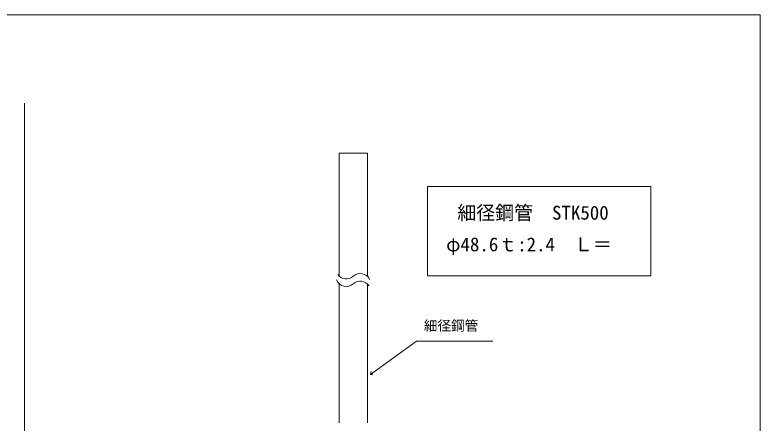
# Model space of a CAD drawing. Units: millimetres, scale not verified. Extents: x -18644 to 27889, y -13314 to 13091.
# Drawn here: x 6098 to 18716, y 6179 to 13091 of the extents above; entities that cross this region are included whole.
import ezdxf
from ezdxf.enums import TextEntityAlignment as Align

# ---------------------------------------------------------------- set-up
doc = ezdxf.new("R2010")
doc.units = ezdxf.units.MM
doc.header["$LTSCALE"] = 100
doc.layers.add('0-0', color=7, linetype='Continuous', lineweight=18)
doc.layers.add('0-2', color=7, linetype='Continuous', lineweight=18)
doc.styles.add('ＭＳ ゴシック', font='')
doc.styles.get('ＭＳ ゴシック').set_extended_font_data('MS Gothic')

msp = doc.modelspace()

# ---------------------------------------------------------------- linework, layer by layer
at = {"layer": '0-0'}
for p, q in [((12065.5, 10748.7), (12065.5, 8665.7)), ((11590.1, 8537.8), (11590.1, 6182.1)), ((12065.5, 8537.8), (12065.5, 6182.1))]:
    msp.add_line(p, q, dxfattribs=at)
at = {"layer": '0-0', "color": 4}
for p, q in [((12895.9, 7566.9), (14191.5, 7566.9)), ((12118.6, 7003.9), (12130.4, 7054.5))]:
    msp.add_line(p, q, dxfattribs=at)
at = {"layer": '0-0'}
msp.add_lwpolyline([(11590.1, 8665.7), (11590.1, 10748.7), (12065.5, 10748.7)], dxfattribs=at)
msp.add_lwpolyline([(13084.4, 10183.8), (16867.8, 10183.8), (16867.8, 8670.4), (13084.4, 8670.4)], close=True, dxfattribs=at)
at = {"layer": '0-0', "color": 4}
msp.add_lwpolyline([(12895.9, 7566.9), (12118.6, 7003.9), (12159.8, 6994.4)], dxfattribs=at)
at = {"layer": '0-0'}
for centre, start, end in [((11946.7, 8537.6), 25.51812, 132.87285), ((11708.9, 8665.8), 200.43531, 312.87285), ((11708.9, 8793.7), 213.87618, 312.87285), ((11946.7, 8409.8), 32.21948, 132.87285)]:
    msp.add_arc(centre, 174.7, start, end, dxfattribs=at)
at = {"layer": '0-2'}
msp.add_line((6262.3, 11594.4), (6262.3, -11348.6), dxfattribs=at)
msp.add_lwpolyline([(-18644, 13091.1), (18715.5, 13091.1), (18715.5, -13314.5)], dxfattribs=at)

# ---------------------------------------------------------------- texts
at = {"layer": '0-0', "style": 'ＭＳ ゴシック'}
for s, p in [('細径鋼管\u3000STK500', (13588.9, 9553.2)), ('φ48.6ｔ:2.4\u3000Ｌ＝', (13399.7, 9017.2))]:
    msp.add_text(s, height=235.1, dxfattribs=at).set_placement(p, align=Align.BOTTOM_LEFT)
at = {"layer": '0-0', "color": 4, "style": 'ＭＳ ゴシック'}
msp.add_text('細径鋼管', height=169.3, dxfattribs=at).set_placement((13021.3, 7693), align=Align.BOTTOM_LEFT)

doc.saveas('drawing.dxf')
